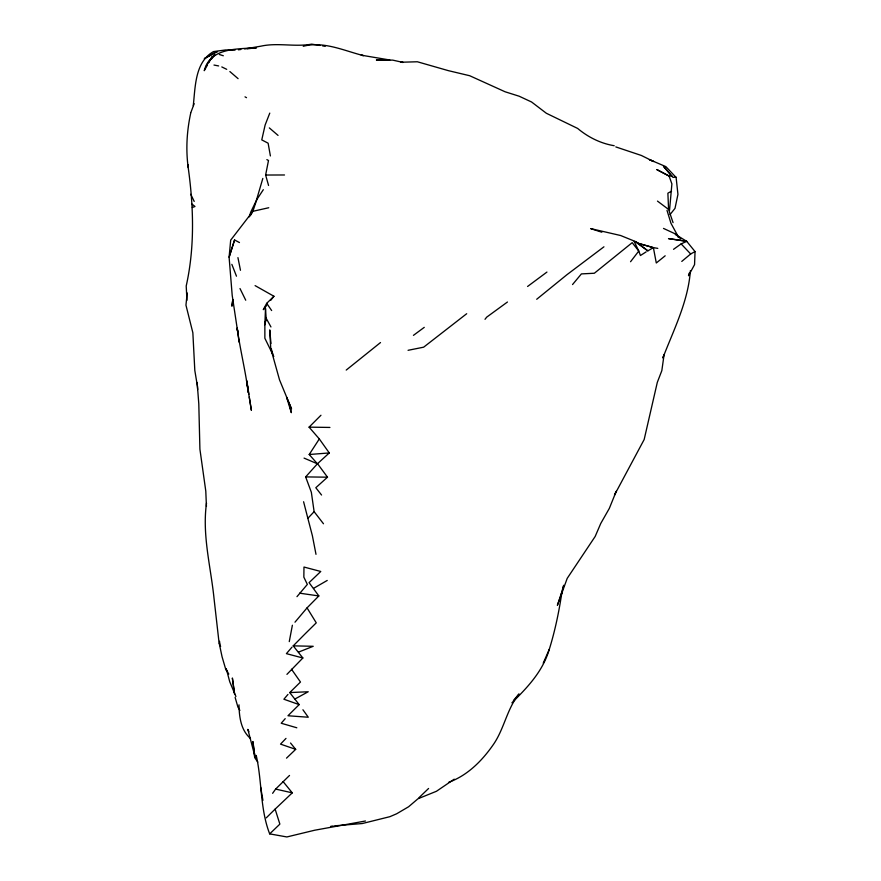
<?xml version="1.0" encoding="UTF-8"?>
<svg xmlns="http://www.w3.org/2000/svg" width="881" height="881" viewBox="0 0 881 881"><rect width="100%" height="100%" fill="white"/><g stroke="black" fill="none" stroke-linecap="round" stroke-linejoin="round"><path stroke-width="1.32" d="M190.725 113.087C186.838 130.972 185.726 149.374 188.193 167.544C193.644 206.848 194.899 247.043 186.21 285.973L186.948 300.3M188.193 167.544L188.248 164.912M264.862 324.814L265.5 308.46L266.139 318.184L264.862 324.814L264.862 338.26L273.793 356.486M675.364 234.357L686.728 241.35L695.043 251.581L694.558 264.619L688.513 275.731L689.129 273.198M669.538 210.273L671.895 183.92L669.086 176.046L656.94 169.637L669.086 176.046L671.829 176.046L672.974 177.389L675.969 177.092M193.269 105.588C195.384 86.834 194.877 62.133 213.455 51.605L225.646 49.942L235.029 50.162M187.201 292.944L185.957 305.145L192.851 332.743L194.811 370.427L197.432 386.296L198.798 403.872L199.91 449.189L205.791 491.135L206.429 506.388M206.517 503.139C202.046 535.009 210.779 566.747 214.017 598.342L219.006 642.249M690.396 270.599C688.215 301.335 673.833 329.527 662.853 357.939L664.098 354.536L661.829 370.648L657.303 382.376L644.165 439.531L614.509 494.979L616.248 491.279L609.333 508.381L600.754 523.479L595.16 536.485L567.21 578.365L557.387 605.324L562.045 591.25C559.182 610.896 555.184 630.322 549.292 649.319C542.828 671.311 527.697 687.169 511.916 702.818M289.265 641.61L292.382 625.235M268.562 185.451L265.622 175.033L268.496 160.496L266.866 159.626M265.115 323.393L266.139 318.184L270.952 326.961M562.045 591.25L561.274 594.763L563.642 585.667M256.47 200.086L262.824 178.436M562.375 590.05L563.686 585.259M249.301 216.88L250.622 212.376L256.723 199.712L263.331 189.668M239.467 242.561L234.566 239.973L229.104 257.208L232.199 295.366L237.848 332.809L237.209 328.184C240.117 349.713 245.513 370.857 248.288 392.441L246.559 380.46L251.371 410.293L249.268 397.012M256.723 199.712L252.88 211.308L250.27 215.779M234.566 239.973L229.104 257.208L230.679 240.15L252.88 211.308L268.749 207.74M190.792 112.702L194.161 103.705M269.773 113.109L265.126 125.036L261.767 139.892L268.121 143.196L270.39 155.948M543.236 663.118L549.292 649.319M247.22 48.818L256.514 47.772C237.43 49.083 210.13 47.541 204.249 70.678L207.487 64.952M255.094 285.62L273.936 296.258L266.69 303.339L263.298 309.66L266.569 305.542M208.786 62.661L212.024 56.935L214.755 54.754L211.429 59.093M206.451 65.601L212.024 56.935M323.481 523.766L314.121 511.663L311.345 492.27L305.652 476.907L317.413 463.802L309.209 454.508L319.318 438.936L309.077 427.153L320.959 415.248M272.614 793.329L275.632 789.079L289.53 775.434M630.543 261.734L638.78 251.052L634.155 241.449L636.28 241.879L647.843 250.854L653.383 247.638L657.788 248.376M296.974 596.657L307.348 584.422L303.846 577.132L303.978 567.045L320.772 571.472L309.077 582.638L318.834 595.941L307.051 607.879L294.981 622.184M485.013 319.307L486.686 317.16L507.445 302.018M270.654 300.388L273.936 296.258M670.089 214.501L675.011 208.357L677.941 194.393L676.112 177.433M572.54 284.552L581.405 273.903L594.345 273.242L632.206 242.66L638.78 251.052L640.432 255.523L646.191 251.834M287.955 694.426L283.891 699.228L299.166 704.613L287.955 715.757L308.284 717.233L302.921 709.756M292.018 647.128L286.402 653.647L302.866 657.986L286.931 674.361M513.425 700.472L519.052 693.964C507.159 708.489 504.317 728.367 493.778 743.938C482.447 760.435 467.701 775.467 448.528 782.383M285.213 718.665L281.215 723.246L296.82 727.783M315.993 554.325L312.381 535.714L307.854 518.314L314.121 511.663M285.984 738.399L280.532 744.126L295.697 749.346L286.512 758.145M302.866 657.986L293.23 645.85L304.308 634.65M254.246 750.788L252.891 741.516L254.532 756.46L256.239 755.513C262.131 781.425 259.994 808.978 269.685 833.878L279.872 824.12L275.125 809.121L292.272 792.845L283.098 781.59M266.282 817.854L270.214 813.945M304.727 634.232L316.257 622.845L307.051 607.879M299.166 704.613L289.739 692.576L300.476 682.026L291.501 669.219M270.698 813.46L275.125 809.121M254.532 756.46L256.239 755.513M418.827 797.845L428.584 788.473M317.523 463.692L329.274 452.944L319.318 438.936M317.678 463.891L327.501 477.183L315.816 487.722L321.554 495.023M346.222 370.075L380.504 342.555M681.773 261.415L690.682 253.97L695.043 251.581M536.694 299.276L566.901 274.729L603.937 246.812M665.177 255.798L656.29 262.99L653.383 247.638L636.82 242.848L647.843 250.854M466.699 313.713L423.651 347.18L408.057 350.308M527.587 286.468L546.936 272.075M413.442 335.353L424.257 327.358M454.244 779.167L436.458 791.27L417.979 798.759L408.597 806.765L396.648 813.78L389.898 816.676L362.333 823.526L334.538 825.849M673.536 249.323L681.134 243.905L686.728 241.35L668.503 238.608L686.167 241.141M313.713 588.266L327.225 580.447M294.992 698.974L308.229 691.75L289.739 692.576M671.553 191.166L667.886 193.17L668.58 209.447L673.062 222.64M298.505 652.127L313.218 646.291L293.23 645.85M192.333 207.498L194.987 206.495L192.058 204.128M303.262 46.286C323.382 40.889 344.019 50.691 363.435 55.624L361.21 55.173L389.798 59.996L376.385 60.029L392.717 60.128L403.135 62.441L400.965 62.243L417.352 61.769L448.308 70.634L469.705 75.733L505.099 91.778L519.151 96.216L531.584 101.998L546.363 113.275L577.639 128.428C588.145 137.227 600.622 143.449 614.2 145.717M365.483 820.993L314.66 830.232L286.876 836.95L269.685 833.878M238.41 49.821L240.898 49.468M244.643 48.951L260.71 46.208C277.647 42.409 294.639 47.189 311.665 44.149L319.946 45.427M330.749 826.323L333.271 826.004M309.209 454.508L329.274 452.944M265.622 175.033L284.508 174.978M309.077 427.153L329.923 427.439M305.652 476.907L327.501 477.183M299.65 593.188L318.834 595.941M322.567 45.878L325.199 46.341M213.984 65.051L218.631 65.932M675.705 177.015L665.86 166.63L649.396 159.593L653.581 161.531M275.632 789.079L292.272 792.845M637.392 243.145L653.383 247.638M596.701 230.602L601.855 232.199M219.38 54.512L223.322 55.756M615.808 146.918L641.357 155.463L653.416 161.421M595.501 230.194L590.711 228.608L620.609 235.513L636.28 241.879M304.066 458.098L317.413 463.802M663.503 228.421L677.214 234.764L678.139 237.132M221.803 66.934L226.714 69.335M245.017 96.855L246.515 97.67M657.479 201.099L668.58 209.447M269.344 127.91L278.044 135.399M229.864 71.548L238.09 78.651M680.716 238.751L675.54 234.269L677.214 234.764L670.959 223.278L666.994 210.339M681.134 243.905L690.682 253.97M220.635 646.478L219.116 642.888L222.067 656.774L225.69 669.164L227.551 671.796M255.204 756.515L256.426 757.858M250.501 738.498C240.788 730.129 239.225 716.859 238.993 704.833M671.829 176.046L663.459 166.245L672.005 176.42M290.532 743.013L295.697 749.346M266.69 303.339L271.645 310.541M228.807 674.042L225.69 669.164M254.741 757.671L257.781 762.087M239.896 710.383L237.903 707.036L235.117 697.378M226.274 668.712L229.743 681.773L235.921 696.464M239.995 288.539L245.733 300.223M190.748 194.272L194.205 201.419M248.949 731.737L247.836 729.38L255.204 757.418M231.846 264.355L236.471 276.194M270.963 343.524L269.751 329.901L270.731 348.347L272.824 353.964M303.593 501.741L307.854 518.314M270.885 348.909L279.519 379.843L291.545 408.982L286.578 397.177L291.347 412.682L289.133 403.41M237.936 257.626L240.469 270.28M260.633 787.118L262.923 800.344M254.631 753.442L255.016 756.096M247.528 384.876L247.913 387.574M248.299 390.272L248.883 394.314M234.621 694.283L232.364 678.007L234.445 693.105M237.209 328.184L239.092 342.169M219.545 641.269L219.854 643.956M271.447 348.964L271.678 351.695M197.146 382.497L197.674 389.545M232.782 299.771L231.934 305.982L232.782 299.771M216.109 51.847L204.282 58.653L217.497 51.594L216.109 51.847"/></g></svg>
